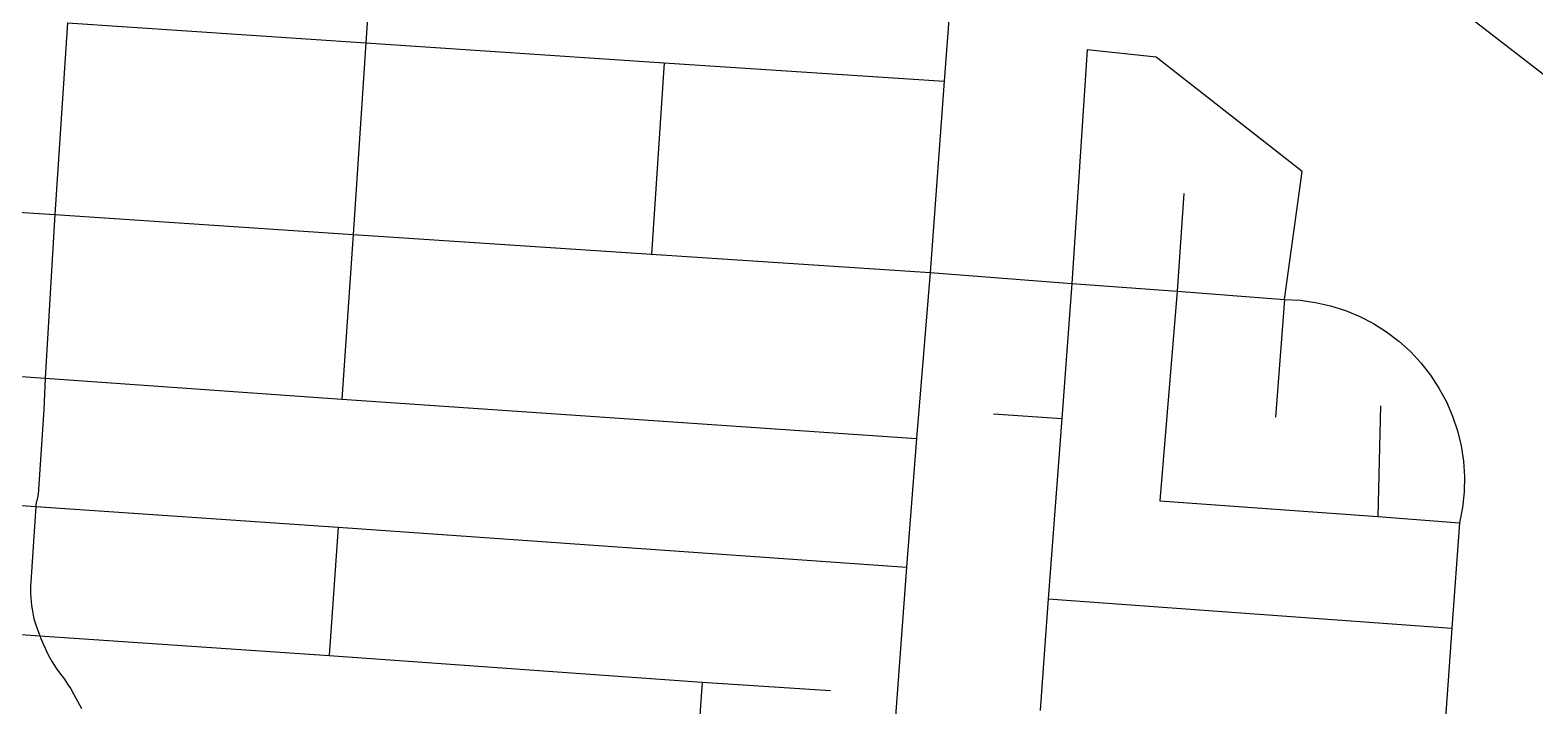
# Model space of a CAD drawing. Header units: inches. Extents: x 326453 to 344102, y 4677180 to 4689621.
# Drawn here: x 336036 to 337211, y 4679584 to 4680111 of the extents above; entities that cross this region are included whole.
import ezdxf

# ---------------------------------------------------------------- set-up
doc = ezdxf.new("R2010")
doc.units = ezdxf.units.IN
doc.header["$MEASUREMENT"] = 0
doc.layers.add('Street_Centreline', color=7, linetype='Continuous')

msp = doc.modelspace()

# ---------------------------------------------------------------- linework, layer by layer
at = {"layer": 'Street_Centreline'}
for p, q in [((336312.3521, 4680315.8034), (336298.2222, 4680101.4187)), ((336758.959, 4680192.7454), (336749.8394, 4680071.4559)), ((336065.1967, 4680116.8726), (336055.3157, 4679967.2635)), ((336065.1967, 4680116.8726), (336298.2222, 4680101.4187)), ((336298.2222, 4680101.4187), (336288.1256, 4679951.8477)), ((336298.2222, 4680101.4187), (336530.9528, 4680085.6982)), ((336530.9528, 4680085.6982), (336521.1116, 4679936.468)), ((336530.9528, 4680085.6982), (336749.8394, 4680071.4559)), ((336749.8394, 4680071.4559), (336738.7682, 4679922.025)), ((335676.1016, 4679992.3428), (336055.3157, 4679967.2635)), ((336936.9866, 4679983.782), (336931.7056, 4679907.4327)), ((336055.3157, 4679967.2635), (336047.6857, 4679839.7384)), ((336055.3157, 4679967.2635), (336288.1256, 4679951.8477)), ((336288.1256, 4679951.8477), (336279.274, 4679823.3832)), ((336288.1256, 4679951.8477), (336521.1116, 4679936.468)), ((336521.1116, 4679936.468), (336738.7682, 4679922.025)), ((336738.7682, 4679922.025), (336728.0287, 4679792.6198)), ((336738.7682, 4679922.025), (336849.5322, 4679913.6477)), ((336849.5322, 4679913.6477), (336841.5292, 4679808.1791)), ((336849.5322, 4679913.6477), (336931.7056, 4679907.4327)), ((336931.7056, 4679907.4327), (337015.6155, 4679901.0749)), ((337015.6155, 4679901.0749), (337008.4066, 4679809.1423)), ((335357.7927, 4679887.6235), (336047.6857, 4679839.7384)), ((336047.6857, 4679839.7384), (336279.274, 4679823.3832)), ((336279.274, 4679823.3832), (336728.0287, 4679792.6198)), ((337090.3465, 4679818.1737), (337088.5157, 4679731.588)), ((336788.2324, 4679811.7826), (336841.5292, 4679808.1791)), ((336841.5292, 4679808.1791), (336830.8549, 4679667.5058)), ((336728.0287, 4679792.6198), (336720.3822, 4679692.155)), ((335701.0611, 4679763.1058), (336040.3494, 4679739.4004)), ((336040.3494, 4679739.4004), (336276.3704, 4679723.4504)), ((336276.3704, 4679723.4504), (336269.4148, 4679623.1313)), ((336276.3704, 4679723.4504), (336720.3822, 4679692.155)), ((337088.5157, 4679731.588), (337152.283, 4679726.8132)), ((337152.283, 4679726.8132), (337146.2809, 4679644.506)), ((336720.3822, 4679692.155), (336702.2771, 4679447.1313)), ((336830.8549, 4679667.5058), (337146.2809, 4679644.506)), ((335822.4171, 4679654.0907), (336043.562, 4679638.6296)), ((336043.562, 4679638.6296), (336269.4148, 4679623.1313)), ((336269.4148, 4679623.1313), (336560.6641, 4679602.3417)), ((336560.6641, 4679602.3417), (336551.0279, 4679457.7525)), ((336560.6641, 4679602.3417), (336661.0405, 4679595.969))]:
    msp.add_line(p, q, dxfattribs=at)
for points in [[(336943.3832, 4680287.9512), (336991.0559, 4680251.6638), (337042.6331, 4680212.3876), (337165.4832, 4680117.1018), (337307.3111, 4680007.63), (337364.1741, 4679962.8488)], [(337015.6155, 4679901.0749), (337029.3275, 4680000.9287), (336915.1795, 4680090.1277), (336861.4919, 4680096.02), (336849.5322, 4679913.6477)], [(336931.7056, 4679907.4327), (336918.1535, 4679743.8784), (337088.5157, 4679731.588)], [(337015.6155, 4679901.0749), (337027.7019, 4679900.4555), (337039.6914, 4679898.8069), (337051.4964, 4679896.141), (337063.0308, 4679892.4773), (337074.2105, 4679887.8425), (337084.9537, 4679882.2705), (337095.1822, 4679875.8018), (337104.8213, 4679868.4838), (337113.8006, 4679860.3698), (337122.0547, 4679851.519), (337129.5232, 4679841.9961), (337136.1517, 4679831.8704), (337141.8919, 4679821.216), (337146.7017, 4679810.1105), (337150.5461, 4679798.6351), (337153.3971, 4679786.8734), (337155.2339, 4679774.9113), (337156.043, 4679762.8361), (337155.8185, 4679750.7359), (337154.5621, 4679738.699), (337152.283, 4679726.8132)], [(336047.6857, 4679839.7384), (336046.6717, 4679815.3226), (336043.4265, 4679768.2792), (336042.1069, 4679748.8411), (336042.0579, 4679748.2599), (336041.9902, 4679747.6807), (336041.9037, 4679747.1039), (336041.7986, 4679746.5303), (336041.675, 4679745.9604), (336041.533, 4679745.3947), (336041.3727, 4679744.834), (336041.1943, 4679744.2787), (336041.026, 4679743.7527), (336040.8759, 4679743.2212), (336040.7443, 4679742.6848), (336040.6313, 4679742.1442), (336040.537, 4679741.6), (336040.4616, 4679741.0529), (336040.4052, 4679740.5035), (336040.3678, 4679739.9524), (336040.3494, 4679739.4004)], [(336040.3494, 4679739.4004), (336036.384, 4679680.753), (336036.2241, 4679677.6761), (336036.1688, 4679674.5957), (336036.218, 4679671.5151), (336036.3718, 4679668.438), (336036.63, 4679665.3679), (336036.9923, 4679662.3083), (336037.4582, 4679659.2627), (336038.0272, 4679656.2348), (336038.6987, 4679653.2279), (336039.4719, 4679650.2455), (336040.3459, 4679647.2911), (336041.3197, 4679644.3681), (336042.3921, 4679641.4798), (336043.562, 4679638.6296)], [(336830.8549, 4679667.5058), (336828.0194, 4679627.9073), (336824.6094, 4679580.2867)], [(337146.2809, 4679644.506), (337143.302, 4679603.6551), (337139.8729, 4679556.5339)], [(336043.562, 4679638.6296), (336044.3824, 4679636.5682), (336045.9437, 4679632.7909), (336047.6041, 4679629.0561), (336049.3623, 4679625.3664), (336051.1812, 4679621.8167), (336053.1103, 4679618.3256), (336055.1478, 4679614.8967), (336055.6475, 4679614.1123), (336056.1711, 4679613.3438), (336056.7182, 4679612.5917), (336057.2882, 4679611.8568), (336060.0424, 4679608.3022), (336062.6818, 4679604.6615), (336065.2036, 4679600.9384), (336067.6053, 4679597.1368), (336069.8844, 4679593.2603), (336076.1825, 4679581.7657)]]:
    msp.add_lwpolyline(points, dxfattribs=at)

doc.saveas('drawing.dxf')
